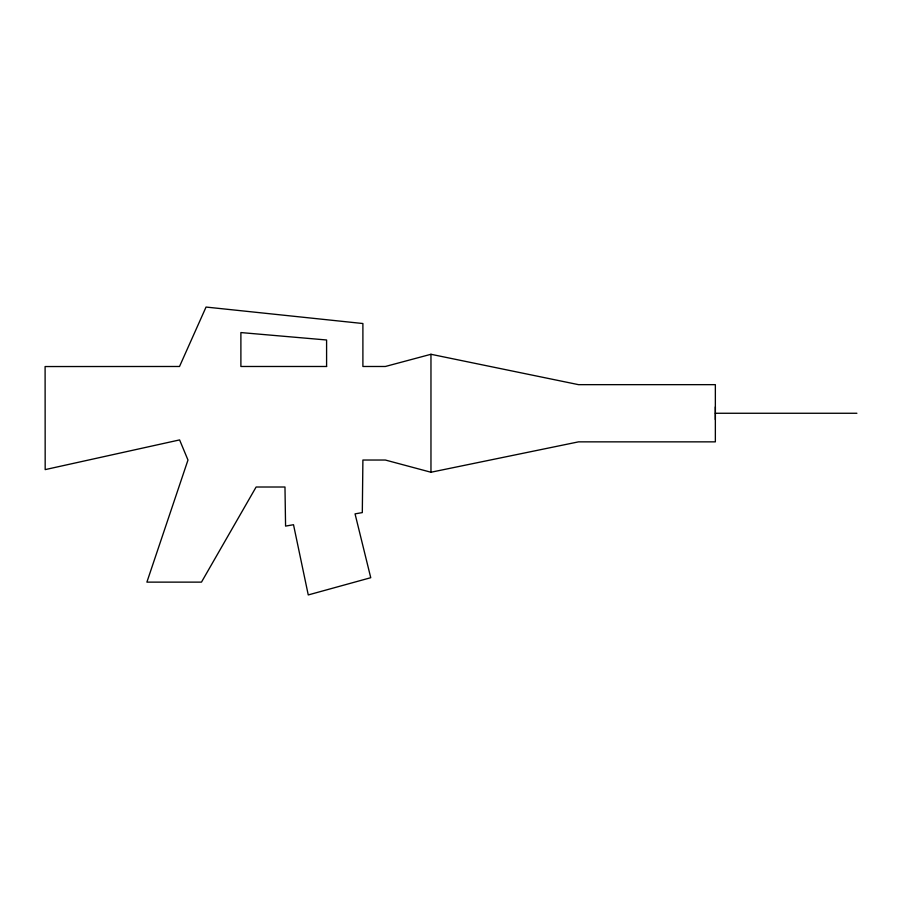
<?xml version="1.0" encoding="UTF-8"?>
<svg xmlns="http://www.w3.org/2000/svg" width="902" height="902" viewBox="0 0 902 902"><rect width="100%" height="100%" fill="white"/><g stroke="black" fill="none" stroke-linecap="round" stroke-linejoin="round"><path stroke-width="1.35" d="M715.354 419.61L715.354 406.903M430.964 354.283L385.357 366.483L362.897 366.483L362.897 323.525L206.051 307.063L179.521 366.483L45.1 366.55L45.179 469.615L179.599 439.917L187.977 460.031L146.891 582.128L201.473 582.128L256.123 487.012L284.976 487.012L285.573 526.103L293.511 524.716L308.258 594.937L370.745 577.708L355.05 513.869L362.311 512.595L362.897 460.031L385.357 460.031L430.964 472.242L578.532 441.856L715.354 441.856L715.354 384.658L578.532 384.658L430.964 354.283L430.964 472.242M715.354 413.263L856.9 413.263M326.592 366.483L240.89 366.483L240.89 332.567L326.592 339.986L326.592 366.483"/></g></svg>
